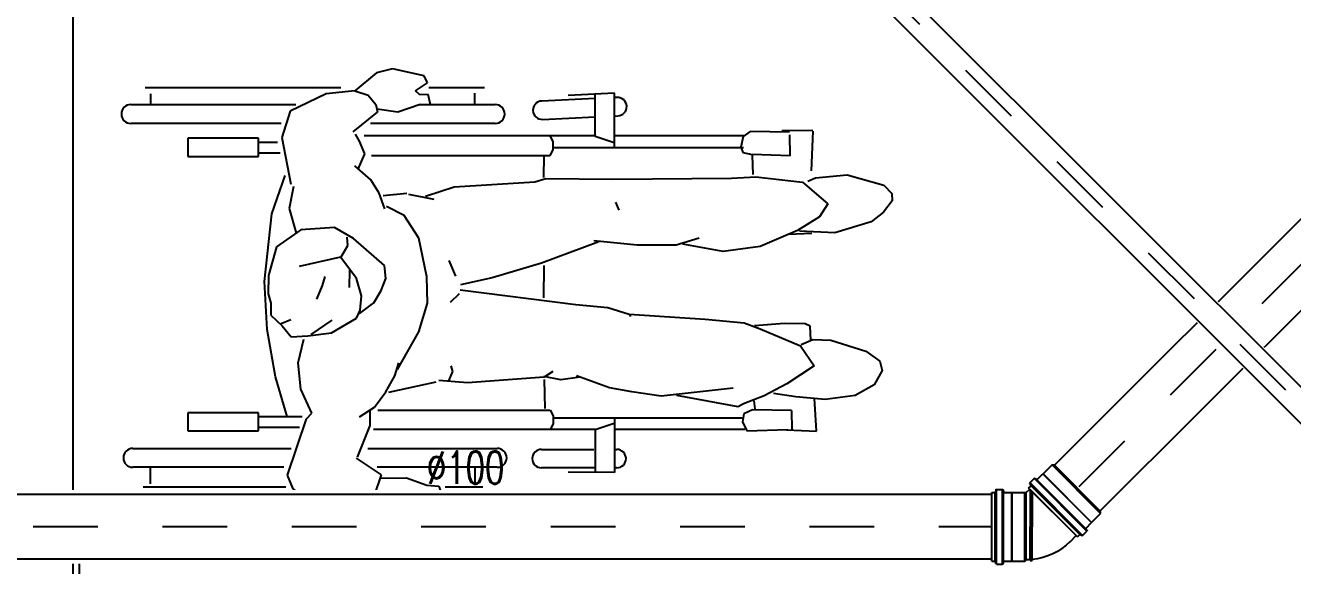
# Model space of a CAD drawing. Header units: inches. Extents: x 542787 to 543192, y 9574025 to 9574373.
# Drawn here: x 542830.773 to 542832.732, y 9574183.724 to 9574184.56 of the extents above; entities that cross this region are included whole.
import ezdxf

# ---------------------------------------------------------------- set-up
doc = ezdxf.new("R2010")
doc.units = ezdxf.units.IN
doc.header["$MEASUREMENT"] = 0
doc.linetypes.add('DASHDOT', pattern=[1, 0.5, -0.25, 0, -0.25])
for name, color, linetype in [('EIXO', 8, 'Continuous'), ('I-ARQ', 8, 'Continuous'), ('I-ESGOTO', 6, 'Continuous'), ('I-NORMO_INST', 4, 'Continuous')]:
    doc.layers.add(name, color=color, linetype=linetype)
doc.styles.add('125', font='ROMANS.SHX', dxfattribs={"width": 0.7, "height": 0.25})

# ---------------------------------------------------------------- blocks, each defined once
blk = doc.blocks.new('*U154')
at = {"color": 2}
blk.add_wipeout([(0.0403, 0.0403), (1.3982, -1.3177), (1.3177, -1.3982), (-0.0403, -0.0403)], dxfattribs=at)
for p, q in [((0.0354, 0.0354), (1.3933, -1.3226)), ((-0.0354, -0.0354), (1.3226, -1.3933))]:
    blk.add_line(p, q)
at = {"layer": 'EIXO', "linetype": 'DASHDOT', "ltscale": 0.01}
blk.add_line((0, 0), (1.358, -1.358), dxfattribs=at)
blk = doc.blocks.new('*U158')
at = {"color": 2}
blk.add_wipeout([(0.0201, 0.0201), (1.4558, -1.4155), (1.4155, -1.4558), (-0.0201, -0.0201)], dxfattribs=at)
for p, q in [((0.0177, 0.0177), (1.4533, -1.418)), ((-0.0177, -0.0177), (1.418, -1.4533))]:
    blk.add_line(p, q)
at = {"layer": 'EIXO', "linetype": 'DASHDOT', "ltscale": 0.01}
blk.add_line((0, 0), (1.4356, -1.4356), dxfattribs=at)
blk = doc.blocks.new('*U303')
at = {"color": 2}
blk.add_wipeout([(0, 0.0569), (4.4842, 0.0569), (4.4842, -0.0569), (0, -0.0569)], dxfattribs=at)
for p, q in [((0, 0.05), (4.4842, 0.05)), ((0, -0.05), (4.4842, -0.05))]:
    blk.add_line(p, q)
at = {"layer": 'EIXO', "linetype": 'DASHDOT', "ltscale": 0.01}
blk.add_line((0, 0), (4.4842, 0), dxfattribs=at)
blk = doc.blocks.new('*U136')
at = {"color": 2}
blk.add_wipeout([(-0.0584, 0.0651), (-0.0584, 0.0557), (-0.0568, 0.0539), (-0.0542, 0.0537), (-0.054, 0.0535), (-0.054, 0.0411), (-0.0538, 0.0408), (-0.0538, 0.0211), (-0.0533, 0.0206), (-0.0533, 0.0196), (-0.0581, 0.0148), (-0.0599, 0.0166), (-0.0636, 0.0129), (-0.0638, 0.0128), (-0.0664, 0.0143), (-0.0686, 0.0141), (-0.0753, 0.0074), (-0.0754, 0.005), (-0.0737, 0.003), (-0.0737, 0.0027), (-0.0825, -0.0061), (-0.0825, -0.0064), (-0.0965, -0.0204), (-0.0957, -0.0238), (-0.0238, -0.0957), (-0.0204, -0.0965), (-0.0064, -0.0825), (-0.0061, -0.0825), (0.0027, -0.0737), (0.003, -0.0737), (0.005, -0.0754), (0.0074, -0.0753), (0.0141, -0.0686), (0.0143, -0.0664), (0.0128, -0.0638), (0.0129, -0.0636), (0.0166, -0.0599), (0.0149, -0.0582), (0.0439, -0.027), (0.0519, 0.009), (0.0531, 0.0092), (0.0531, 0.0136), (0.0516, 0.0137), (0.0516, 0.0189), (0.0538, 0.0211), (0.0538, 0.0408), (0.054, 0.0411), (0.054, 0.0535), (0.0542, 0.0537), (0.0568, 0.0539), (0.0584, 0.0557), (0.0584, 0.0651), (0.0571, 0.0669), (0.0542, 0.0677), (0.054, 0.0679), (0.054, 0.0723), (-0.054, 0.0723), (-0.054, 0.0679), (-0.0542, 0.0677), (-0.0571, 0.0669)], dxfattribs=at)
for p, q in [((-0.0576, 0.0651), (-0.0576, 0.0557)), ((-0.0569, 0.0661), (-0.054, 0.0669)), ((0.0567, 0.0651), (-0.0566, 0.0651)), ((0.0533, 0.0723), (-0.0532, 0.0723)), ((-0.0532, 0.0723), (-0.0532, 0.0679)), ((0.0533, 0.0723), (0.0533, 0.0679)), ((0.0569, 0.0661), (0.054, 0.0669)), ((0.0577, 0.0651), (0.0577, 0.0557)), ((-0.0567, 0.0547), (-0.0542, 0.0545)), ((0.0567, 0.0557), (-0.0566, 0.0557)), ((-0.0532, 0.0535), (-0.0532, 0.0414)), ((0.0533, 0.0414), (-0.0532, 0.0414)), ((-0.0532, 0.0414), (-0.053, 0.0411)), ((0.053, 0.0411), (-0.053, 0.0411)), ((-0.053, 0.0411), (-0.053, 0.0214)), ((0.0533, 0.0414), (0.053, 0.0411)), ((0.053, 0.0411), (0.053, 0.0214)), ((0.0533, 0.0535), (0.0533, 0.0414)), ((0.0567, 0.0547), (0.0542, 0.0545)), ((0.053, 0.0214), (-0.053, 0.0214)), ((-0.053, 0.0214), (-0.0528, 0.0212)), ((0.053, 0.0214), (0.0508, 0.0192)), ((-0.0732, 0.0021), (-0.0817, -0.0064)), ((-0.0748, 0.0055), (-0.0731, 0.0035)), ((-0.068, 0.0135), (-0.0747, 0.0068)), ((0.0061, -0.074), (-0.074, 0.0061)), ((0.0128, -0.0673), (-0.0673, 0.0128)), ((-0.0668, 0.0137), (-0.0642, 0.0121)), ((-0.0599, 0.0155), (-0.063, 0.0123)), ((0.0155, -0.0599), (-0.0599, 0.0155)), ((-0.0528, 0.0191), (-0.0581, 0.0137)), ((-0.056, 0.013), (0, 0.013)), ((-0.0542, 0.0098), (0, 0.0098)), ((0.0508, 0.013), (0, 0.013)), ((0.0523, 0.0129), (0, 0.0129)), ((0.0523, 0.0099), (0, 0.0099)), ((0.0508, 0.0098), (0, 0.0098)), ((0.0508, 0.0192), (0.0508, 0.013)), ((0.0508, 0.013), (0.0523, 0.0129)), ((0.0508, 0.0098), (0.0523, 0.0099)), ((0.0523, 0.0129), (0.0523, 0.0099)), ((-0.0957, -0.0207), (-0.0817, -0.0068)), ((-0.0817, -0.0064), (-0.0817, -0.0068)), ((-0.0957, -0.0207), (-0.0957, -0.0238)), ((-0.0238, -0.0957), (-0.0957, -0.0238)), ((0.0231, -0.0488), (0.0137, -0.0581)), ((0.0021, -0.0732), (-0.0064, -0.0817)), ((0.0055, -0.0748), (0.0035, -0.0731)), ((0.0135, -0.068), (0.0068, -0.0747)), ((0.0137, -0.0668), (0.0121, -0.0642)), ((0.0155, -0.0599), (0.0123, -0.063)), ((-0.0207, -0.0957), (-0.0238, -0.0957)), ((-0.0068, -0.0817), (-0.0207, -0.0957)), ((-0.0064, -0.0817), (-0.0068, -0.0817))]:
    blk.add_line(p, q)
at = {"color": 8}
for p, q in [((0.0533, 0.0671), (-0.0532, 0.0671)), ((0.0533, 0.0544), (-0.0532, 0.0544)), ((0.0028, -0.0725), (-0.0725, 0.0028)), ((0.0118, -0.0635), (-0.0635, 0.0118)), ((-0.0581, 0.0137), (0.0137, -0.0581)), ((-0.0543, 0.0099), (0, 0.0099)), ((-0.0533, 0.0129), (0, 0.0129)), ((0.0508, 0.0192), (-0.0527, 0.0192)), ((-0.0817, -0.0064), (-0.0064, -0.0817)), ((-0.0817, -0.0068), (-0.0068, -0.0817)), ((-0.0957, -0.0207), (-0.0207, -0.0957))]:
    blk.add_line(p, q, dxfattribs=at)
for centre, radius, start, end in [((-0.0566, 0.0651), 0.001, 105, 180), ((-0.0542, 0.0679), 0.001, 285, 0), ((0.0543, 0.0679), 0.001, 180, 255), ((0.0567, 0.0651), 0.001, 0, 75), ((-0.0566, 0.0557), 0.001, 180, 265), ((-0.0542, 0.0535), 0.001, 0, 85), ((0.0543, 0.0535), 0.001, 95, 180), ((0.0567, 0.0557), 0.001, 275, 0), ((-0.0538, 0.0201), 0.0015, 315, 45), ((-0.074, 0.0061), 0.001, 135, 220), ((-0.0739, 0.0028), 0.001, 315, 40), ((-0.0673, 0.0128), 0.001, 60, 135), ((-0.0637, 0.013), 0.001, 240, 315), ((-0.0458, 0.0201), 0.0972, 315, 353.9013), ((0.0028, -0.0739), 0.001, 50, 135), ((0.0061, -0.074), 0.001, 230, 315), ((0.013, -0.0637), 0.001, 135, 210), ((0.0128, -0.0673), 0.001, 315, 30)]:
    blk.add_arc(centre, radius, start, end)
blk = doc.blocks.new('*U178')
at = {"color": 2}
blk.add_wipeout([(0.0161, -0.0161), (-1.5988, -1.631), (-1.631, -1.5988), (-0.0161, 0.0161)], dxfattribs=at)
for p, q in [((-0.0141, 0.0141), (-1.629, -1.6007)), ((0.0141, -0.0141), (-1.6007, -1.629))]:
    blk.add_line(p, q)
at = {"layer": 'EIXO', "linetype": 'DASHDOT', "ltscale": 0.01}
blk.add_line((0, 0), (-1.6149, -1.6149), dxfattribs=at)

msp = doc.modelspace()

# ---------------------------------------------------------------- linework, layer by layer
at = {"layer": 'I-ARQ'}
for p, q in [((542830.8465, 9574185.4851), (542830.8465, 9574182.8351)), ((542830.8565, 9574183.7401), (542830.8465, 9574183.7401)), ((542830.8565, 9574183.7401), (542830.8565, 9574183.6801))]:
    msp.add_line(p, q, dxfattribs=at)
at = {"layer": 'I-ARQ', "linetype": 'ByBlock'}
for p, q in [((542831.3159, 9574184.4868), (542831.2822, 9574184.4591)), ((542831.3407, 9574184.4931), (542831.3159, 9574184.4868)), ((542831.3895, 9574184.4821), (542831.3407, 9574184.4931)), ((542831.3946, 9574184.4714), (542831.3895, 9574184.4821)), ((542831.2609, 9574184.4637), (542830.9581, 9574184.4637)), ((542831.2822, 9574184.4591), (542831.2382, 9574184.4543)), ((542831.2822, 9574184.4591), (542831.303, 9574184.4522)), ((542831.3764, 9574184.4588), (542831.3946, 9574184.4714)), ((542831.3829, 9574184.4529), (542831.3764, 9574184.4588)), ((542831.4831, 9574184.4637), (542831.3966, 9574184.4637)), ((542831.4679, 9574184.4368), (542831.4679, 9574184.4554)), ((542831.6839, 9574184.4554), (542831.6123, 9574184.4516)), ((542831.6839, 9574184.3709), (542831.6839, 9574184.4554)), ((542830.9361, 9574184.4376), (542831.1913, 9574184.4376)), ((542830.9666, 9574184.4543), (542830.9666, 9574184.4384)), ((542831.2382, 9574184.4543), (542831.1825, 9574184.4275)), ((542831.303, 9574184.4522), (542831.3151, 9574184.4379)), ((542831.3151, 9574184.4379), (542831.3174, 9574184.4261)), ((542831.3491, 9574184.4263), (542831.3832, 9574184.438)), ((542831.3821, 9574184.4376), (542831.4995, 9574184.4376)), ((542831.3957, 9574184.4531), (542831.3829, 9574184.4529)), ((542831.3995, 9574184.4378), (542831.3957, 9574184.4531)), ((542831.654, 9574184.4469), (542831.5713, 9574184.4431)), ((542831.654, 9574184.3891), (542831.654, 9574184.4538)), ((542831.6878, 9574184.4485), (542831.6839, 9574184.4483)), ((542831.1825, 9574184.4275), (542831.1697, 9574184.3866)), ((542831.2798, 9574184.3954), (542831.3174, 9574184.4261)), ((542831.3168, 9574184.431), (542831.3491, 9574184.4263)), ((542831.5727, 9574184.4147), (542831.6538, 9574184.4185)), ((542831.6839, 9574184.4199), (542831.6891, 9574184.4201)), ((542831.1684, 9574184.4084), (542830.9361, 9574184.4084)), ((542831.4995, 9574184.4084), (542831.3068, 9574184.4084)), ((542831.9904, 9574184.3976), (542831.9423, 9574184.3969)), ((542831.9905, 9574184.3965), (542831.9881, 9574184.3349)), ((542831.1335, 9574184.3854), (542831.0243, 9574184.3854)), ((542831.0243, 9574184.3854), (542831.0243, 9574184.3574)), ((542831.1335, 9574184.3574), (542831.1335, 9574184.3854)), ((542831.1341, 9574184.3795), (542831.1627, 9574184.3795)), ((542831.1697, 9574184.3866), (542831.1836, 9574184.3145)), ((542831.2899, 9574184.3809), (542831.2837, 9574184.3916)), ((542831.2977, 9574184.3615), (542831.2899, 9574184.3809)), ((542831.654, 9574184.3891), (542831.2968, 9574184.3891)), ((542831.5888, 9574184.3803), (542831.5842, 9574184.3891)), ((542831.5888, 9574184.3678), (542831.5888, 9574184.3803)), ((542831.6542, 9574184.3888), (542831.6834, 9574184.3791)), ((542831.8854, 9574184.3893), (542831.6839, 9574184.3893)), ((542831.8828, 9574184.3883), (542831.8792, 9574184.3716)), ((542831.8938, 9574184.3957), (542831.8828, 9574184.3883)), ((542831.9546, 9574184.3949), (542831.8938, 9574184.3957)), ((542831.9553, 9574184.3582), (542831.9551, 9574184.3909)), ((542831.0243, 9574184.3574), (542831.1335, 9574184.3574)), ((542831.1335, 9574184.3631), (542831.167, 9574184.3631)), ((542831.2874, 9574184.3378), (542831.2977, 9574184.3615)), ((542831.3082, 9574184.359), (542831.5842, 9574184.359)), ((542831.5745, 9574184.3246), (542831.5749, 9574184.3591)), ((542831.5842, 9574184.359), (542831.5888, 9574184.3678)), ((542831.5893, 9574184.3712), (542831.8832, 9574184.3712)), ((542831.8795, 9574184.3706), (542831.8822, 9574184.3635)), ((542831.8822, 9574184.3635), (542831.8967, 9574184.3601)), ((542831.9553, 9574184.3582), (542831.8967, 9574184.3601)), ((542831.8968, 9574184.3588), (542831.8976, 9574184.3293)), ((542831.3073, 9574184.3211), (542831.2824, 9574184.3426)), ((542831.1542, 9574184.2687), (542831.1749, 9574184.3279)), ((542831.32, 9574184.3004), (542831.3073, 9574184.3211)), ((542831.436, 9574184.3103), (542831.5608, 9574184.318)), ((542831.5608, 9574184.318), (542831.5778, 9574184.3233)), ((542831.5778, 9574184.3233), (542831.6811, 9574184.3221)), ((542831.6811, 9574184.3221), (542831.8648, 9574184.3237)), ((542831.8648, 9574184.3237), (542831.9025, 9574184.3256)), ((542831.9025, 9574184.3256), (542831.9746, 9574184.3176)), ((542831.9825, 9574184.319), (542831.9946, 9574184.3242)), ((542831.9946, 9574184.3242), (542832.0435, 9574184.3288)), ((542832.0435, 9574184.3288), (542832.1002, 9574184.3129)), ((542831.1877, 9574184.311), (542831.1809, 9574184.2766)), ((542831.329, 9574184.2761), (542831.32, 9574184.3004)), ((542831.3261, 9574184.297), (542831.3627, 9574184.3003)), ((542831.3652, 9574184.2989), (542831.4046, 9574184.2914)), ((542831.3919, 9574184.2957), (542831.436, 9574184.3103)), ((542831.9746, 9574184.3176), (542832.0137, 9574184.284)), ((542832.1002, 9574184.3129), (542832.1127, 9574184.2999)), ((542832.1127, 9574184.2999), (542832.1131, 9574184.2888)), ((542831.3586, 9574184.2659), (542831.3313, 9574184.28)), ((542831.6854, 9574184.2865), (542831.6905, 9574184.2743)), ((542832.0137, 9574184.284), (542832.0008, 9574184.2641)), ((542832.1131, 9574184.2888), (542832.0997, 9574184.2712)), ((542831.1428, 9574184.1641), (542831.1542, 9574184.2687)), ((542831.1809, 9574184.2766), (542831.1916, 9574184.2387)), ((542831.3814, 9574184.2307), (542831.3586, 9574184.2659)), ((542832.0008, 9574184.2641), (542831.967, 9574184.2427)), ((542832.0997, 9574184.2712), (542832.0805, 9574184.2561)), ((542831.1988, 9574184.2438), (542831.1613, 9574184.2174)), ((542831.2512, 9574184.2474), (542831.1988, 9574184.2438)), ((542831.2802, 9574184.2306), (542831.2512, 9574184.2474)), ((542831.967, 9574184.2427), (542831.9088, 9574184.218)), ((542832.0245, 9574184.2391), (542831.97, 9574184.2418)), ((542832.0805, 9574184.2561), (542832.0245, 9574184.2391)), ((542831.2717, 9574184.2194), (542831.2705, 9574184.2326)), ((542831.3283, 9574184.1887), (542831.2802, 9574184.2306)), ((542831.394, 9574184.1711), (542831.3814, 9574184.2307)), ((542831.6595, 9574184.2251), (542831.5709, 9574184.1922)), ((542831.7187, 9574184.22), (542831.652, 9574184.2268)), ((542831.779, 9574184.2201), (542831.7187, 9574184.22)), ((542831.8146, 9574184.2309), (542831.779, 9574184.2201)), ((542831.8521, 9574184.2101), (542831.7897, 9574184.2216)), ((542831.989, 9574184.2384), (542831.9525, 9574184.2366)), ((542831.1613, 9574184.2174), (542831.1489, 9574184.173)), ((542831.2602, 9574184.2016), (542831.1963, 9574184.1871)), ((542831.261, 9574184.201), (542831.2717, 9574184.2194)), ((542831.2848, 9574184.1687), (542831.261, 9574184.201)), ((542831.9088, 9574184.218), (542831.8521, 9574184.2101)), ((542831.2743, 9574184.1548), (542831.2745, 9574184.1816)), ((542831.3303, 9574184.1683), (542831.3283, 9574184.1887)), ((542831.4277, 9574184.1964), (542831.438, 9574184.1721)), ((542831.5709, 9574184.1922), (542831.4945, 9574184.1695)), ((542831.5746, 9574184.1384), (542831.5749, 9574184.1885)), ((542831.147, 9574184.0897), (542831.1428, 9574184.1641)), ((542831.1489, 9574184.173), (542831.1482, 9574184.1446)), ((542831.2326, 9574184.1577), (542831.2366, 9574184.1715)), ((542831.2928, 9574184.1419), (542831.2848, 9574184.1687)), ((542831.3234, 9574184.1499), (542831.3303, 9574184.1683)), ((542831.3949, 9574184.1305), (542831.394, 9574184.1711)), ((542831.4945, 9574184.1695), (542831.4457, 9574184.1586)), ((542831.1482, 9574184.1446), (542831.1525, 9574184.1306)), ((542831.2235, 9574184.1365), (542831.2326, 9574184.1577)), ((542831.2908, 9574184.1198), (542831.2928, 9574184.1419)), ((542831.3116, 9574184.1311), (542831.3234, 9574184.1499)), ((542831.4435, 9574184.1449), (542831.4299, 9574184.1316)), ((542831.4452, 9574184.151), (542831.6242, 9574184.1283)), ((542831.1525, 9574184.1306), (542831.1528, 9574184.1118)), ((542831.2893, 9574184.1138), (542831.3116, 9574184.1311)), ((542831.3812, 9574184.0861), (542831.3949, 9574184.1305)), ((542831.6242, 9574184.1283), (542831.6733, 9574184.1235)), ((542831.6733, 9574184.1235), (542831.7067, 9574184.1135)), ((542831.1528, 9574184.1118), (542831.1703, 9574184.0951)), ((542831.1688, 9574184.0989), (542831.1834, 9574184.1052)), ((542831.2468, 9574184.1041), (542831.2143, 9574184.0817)), ((542831.2465, 9574184.0845), (542831.2852, 9574184.1074)), ((542831.2852, 9574184.1074), (542831.2908, 9574184.1198)), ((542831.7067, 9574184.1135), (542831.7086, 9574184.11)), ((542831.7067, 9574184.1135), (542831.8241, 9574184.1058)), ((542831.8241, 9574184.1058), (542831.8845, 9574184.0998)), ((542831.1598, 9574184.0165), (542831.147, 9574184.0897)), ((542831.1703, 9574184.0951), (542831.184, 9574184.0782)), ((542831.2098, 9574184.0799), (542831.2465, 9574184.0845)), ((542831.3482, 9574184.028), (542831.3812, 9574184.0861)), ((542831.8845, 9574184.0998), (542831.9092, 9574184.0906)), ((542831.9468, 9574184.0988), (542831.9004, 9574184.0953)), ((542831.9092, 9574184.0906), (542831.9713, 9574184.0642)), ((542831.9785, 9574184.0983), (542831.9468, 9574184.0988)), ((542831.9861, 9574184.0947), (542831.9785, 9574184.0983)), ((542831.9874, 9574184.0729), (542831.9861, 9574184.0947)), ((542831.184, 9574184.0782), (542831.2098, 9574184.0799)), ((542831.1947, 9574184.0379), (542831.2036, 9574184.0748)), ((542831.9713, 9574184.0642), (542831.9923, 9574184.0336)), ((542831.9722, 9574184.0664), (542831.9904, 9574184.0742)), ((542831.9904, 9574184.0742), (542832.0184, 9574184.0734)), ((542832.0184, 9574184.0734), (542832.0725, 9574184.0561)), ((542832.0725, 9574184.0561), (542832.094, 9574184.0408)), ((542831.1991, 9574183.9971), (542831.1947, 9574184.0379)), ((542831.3445, 9574184.0181), (542831.3504, 9574184.0379)), ((542831.428, 9574184.0102), (542831.4339, 9574184.0246)), ((542831.4339, 9574184.0246), (542831.4313, 9574184.0334)), ((542831.5883, 9574184.0246), (542831.5749, 9574184.0159)), ((542831.9923, 9574184.0336), (542831.9503, 9574184.0058)), ((542832.0979, 9574184.0262), (542832.0851, 9574184.0039)), ((542832.094, 9574184.0408), (542832.0979, 9574184.0262)), ((542831.1779, 9574183.9549), (542831.1598, 9574184.0165)), ((542831.3304, 9574183.9933), (542831.3445, 9574184.0181)), ((542831.4074, 9574184.0083), (542831.3792, 9574184.0018)), ((542831.4564, 9574184.007), (542831.4122, 9574184.0109)), ((542831.5749, 9574184.0159), (542831.4564, 9574184.007)), ((542831.6009, 9574184.0116), (542831.5748, 9574184.017)), ((542831.5766, 9574183.9675), (542831.5759, 9574184.0124)), ((542831.6302, 9574184.0158), (542831.6009, 9574184.0116)), ((542831.676, 9574183.9996), (542831.6252, 9574184.0181)), ((542831.9503, 9574184.0058), (542831.915, 9574183.9868)), ((542831.216, 9574183.96), (542831.1991, 9574183.9971)), ((542831.3127, 9574183.9695), (542831.3304, 9574183.9933)), ((542831.3792, 9574184.0018), (542831.3343, 9574183.992)), ((542831.7105, 9574183.993), (542831.676, 9574183.9996)), ((542831.7558, 9574183.9867), (542831.7105, 9574183.993)), ((542831.8671, 9574183.999), (542831.7558, 9574183.9867)), ((542831.8751, 9574183.9698), (542831.7802, 9574183.9873)), ((542831.915, 9574183.9868), (542831.8834, 9574183.9749)), ((542831.964, 9574183.9854), (542831.9296, 9574183.9906)), ((542832.0096, 9574183.9815), (542831.964, 9574183.9854)), ((542832.056, 9574183.9875), (542832.0096, 9574183.9815)), ((542832.0851, 9574184.0039), (542832.056, 9574183.9875)), ((542831.2896, 9574183.9543), (542831.3127, 9574183.9695)), ((542831.8834, 9574183.9749), (542831.8751, 9574183.9698)), ((542831.8973, 9574183.9654), (542831.8838, 9574183.9591)), ((542831.9574, 9574183.9644), (542831.8973, 9574183.9654)), ((542831.8994, 9574183.9791), (542831.9007, 9574183.9668)), ((542831.996, 9574183.9322), (542831.9929, 9574183.9829)), ((542831.1335, 9574183.9608), (542831.0243, 9574183.9608)), ((542831.0243, 9574183.9608), (542831.0243, 9574183.9328)), ((542831.1335, 9574183.9328), (542831.1335, 9574183.9608)), ((542831.1341, 9574183.9549), (542831.2012, 9574183.9549)), ((542831.1781, 9574183.8641), (542831.2078, 9574183.9514)), ((542831.2078, 9574183.9514), (542831.216, 9574183.96)), ((542831.306, 9574183.9413), (542831.3059, 9574183.9637)), ((542831.3182, 9574183.965), (542831.5842, 9574183.965)), ((542831.5842, 9574183.965), (542831.5888, 9574183.9562)), ((542831.5888, 9574183.9562), (542831.5888, 9574183.9437)), ((542831.5893, 9574183.9528), (542831.8832, 9574183.9528)), ((542831.6839, 9574183.9531), (542831.6839, 9574183.8686)), ((542831.8838, 9574183.9591), (542831.8816, 9574183.9468)), ((542831.8816, 9574183.9468), (542831.8884, 9574183.933)), ((542831.9574, 9574183.9644), (542831.958, 9574183.9343)), ((542831.0243, 9574183.9328), (542831.1335, 9574183.9328)), ((542831.1335, 9574183.9385), (542831.197, 9574183.9385)), ((542831.2868, 9574183.8921), (542831.306, 9574183.9413)), ((542831.654, 9574183.9349), (542831.3111, 9574183.9349)), ((542831.5888, 9574183.9437), (542831.5842, 9574183.9349)), ((542831.654, 9574183.9349), (542831.654, 9574183.8688)), ((542831.6542, 9574183.9351), (542831.6834, 9574183.9449)), ((542831.8854, 9574183.9347), (542831.6839, 9574183.9347)), ((542831.8884, 9574183.933), (542831.9516, 9574183.9351)), ((542831.95, 9574183.9344), (542831.996, 9574183.9322)), ((542830.9392, 9574183.9057), (542831.1841, 9574183.9057)), ((542831.3237, 9574183.8649), (542831.2852, 9574183.8908)), ((542831.3025, 9574183.9057), (542831.5026, 9574183.9057)), ((542831.5709, 9574183.9041), (542831.6521, 9574183.9041)), ((542831.6849, 9574183.9041), (542831.6875, 9574183.9041)), ((542831.1727, 9574183.8765), (542830.9392, 9574183.8765)), ((542830.9664, 9574183.851), (542830.9664, 9574183.8751)), ((542831.5026, 9574183.8765), (542831.3168, 9574183.8765)), ((542831.4687, 9574183.851), (542831.4687, 9574183.8751)), ((542831.654, 9574183.8757), (542831.5709, 9574183.8757)), ((542831.6839, 9574183.8686), (542831.6122, 9574183.8691)), ((542831.6875, 9574183.8757), (542831.6836, 9574183.8757)), ((542831.187, 9574183.8433), (542831.1781, 9574183.8641)), ((542831.3127, 9574183.833), (542831.3237, 9574183.8649)), ((542831.3227, 9574183.8596), (542831.3621, 9574183.8602)), ((542831.3621, 9574183.8602), (542831.3935, 9574183.8487)), ((542831.3935, 9574183.8487), (542831.4122, 9574183.8472)), ((542831.1756, 9574183.8458), (542830.9553, 9574183.8458)), ((542831.2033, 9574183.8314), (542831.187, 9574183.8433)), ((542831.2855, 9574183.8175), (542831.2033, 9574183.8314)), ((542831.3008, 9574183.8216), (542831.3127, 9574183.833)), ((542831.3826, 9574183.8287), (542831.3823, 9574183.8181)), ((542831.4107, 9574183.8315), (542831.3826, 9574183.8287)), ((542831.4107, 9574183.8315), (542831.4164, 9574183.8355)), ((542831.4122, 9574183.8472), (542831.4164, 9574183.8355)), ((542831.4802, 9574183.8458), (542831.4223, 9574183.8458)), ((542831.3002, 9574183.8202), (542831.2855, 9574183.8175)), ((542831.3363, 9574183.8025), (542831.3002, 9574183.8202)), ((542831.3778, 9574183.8083), (542831.3363, 9574183.8025)), ((542831.3985, 9574183.8271), (542831.3778, 9574183.8083))]:
    msp.add_line(p, q, dxfattribs=at)
for centre, radius, start, end in [((542830.9361, 9574184.423), 0.0146, 90, 270), ((542831.4995, 9574184.423), 0.0146, 270, 90), ((542831.572, 9574184.4289), 0.0142, 92.6629, 272.6629), ((542831.6885, 9574184.4343), 0.0142, 272.6629, 92.6629), ((542830.9392, 9574183.8911), 0.0146, 90, 270), ((542831.5026, 9574183.8911), 0.0146, 270, 90), ((542831.5709, 9574183.8899), 0.0142, 90, 270), ((542831.6875, 9574183.8899), 0.0142, 270, 90)]:
    msp.add_arc(centre, radius, start, end, dxfattribs=at)

# ---------------------------------------------------------------- block references
at = {"layer": 'I-ESGOTO', "color": 2, "xscale": -1}
msp.add_blockref('*U154', (542833.745, 9574185.1899), dxfattribs=at)

# ---------------------------------------------------------------- next in the draw order: block references
at = {"layer": 'I-ESGOTO', "xscale": -1}
msp.add_blockref('*U158', (542831.2335, 9574185.3007), dxfattribs=at)

# ---------------------------------------------------------------- next in the draw order: block references
at = {"layer": 'I-ESGOTO', "color": 2, "xscale": -1}
msp.add_blockref('*U303', (542832.2852, 9574183.7845), dxfattribs=at)

# ---------------------------------------------------------------- next in the draw order: block references
at = {"layer": 'I-ESGOTO', "xscale": -1, "rotation": 90}
msp.add_blockref('*U136', (542832.3396, 9574183.7845), dxfattribs=at)

# ---------------------------------------------------------------- next in the draw order: block references
at = {"layer": 'I-ESGOTO', "xscale": -1, "rotation": 180}
msp.add_blockref('*U178', (542833.0046, 9574183.7127), dxfattribs=at)

# ---------------------------------------------------------------- next in the draw order: texts
at = {"layer": 'I-NORMO_INST', "style": '125', "width": 0.7}
msp.add_text('%%C100', height=0.05, dxfattribs=at).set_placement((542831.3938, 9574183.851))

doc.saveas('drawing.dxf')
